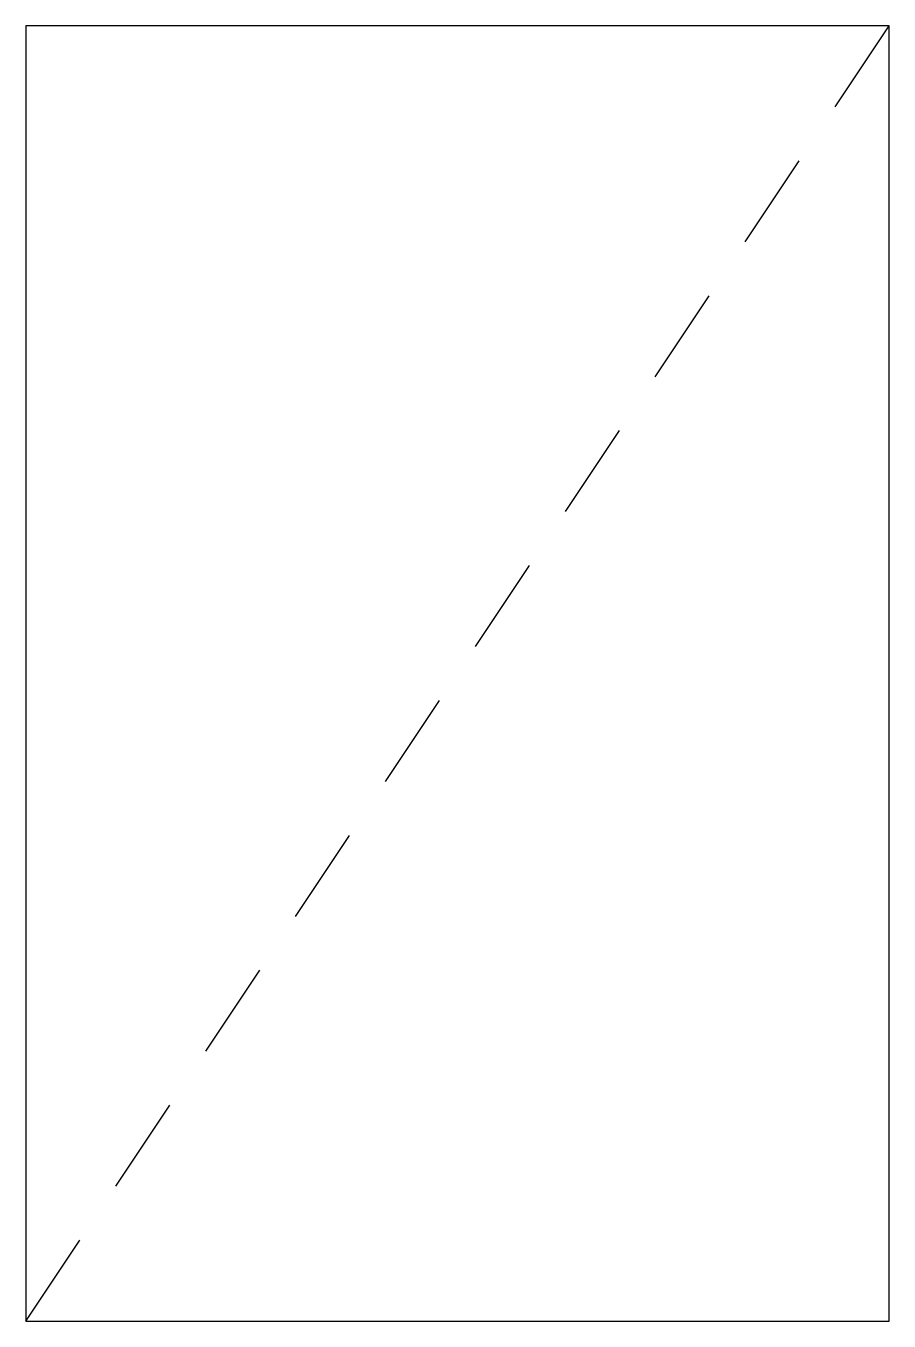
# Model space of a CAD drawing. Header units: millimetres. Extents: x -4 to 4, y -6 to 6.
import ezdxf

# ---------------------------------------------------------------- set-up
doc = ezdxf.new("R2010")
doc.units = ezdxf.units.MM

msp = doc.modelspace()

# ---------------------------------------------------------------- linework, layer by layer
at = {"color": 0, "linetype": 'Continuous', "lineweight": -2}
for p, q in [((3.5, 5.249), (4, 6)), ((2.666, 3.999), (3.167, 4.75)), ((1.833, 2.749), (2.333, 3.5)), ((1, 1.5), (1.5, 2.25)), ((0.166, 0.25), (0.667, 1)), ((-0.667, -1), (-0.166, -0.25)), ((-1.5, -2.25), (-1, -1.5)), ((-2.333, -3.5), (-1.833, -2.749)), ((-3.167, -4.75), (-2.666, -3.999)), ((-4, -6), (-3.5, -5.249))]:
    msp.add_line(p, q, dxfattribs=at)
msp.add_lwpolyline([(-4, -6), (4, -6), (4, 6), (-4, 6)], close=True, dxfattribs=at)

doc.saveas('drawing.dxf')
